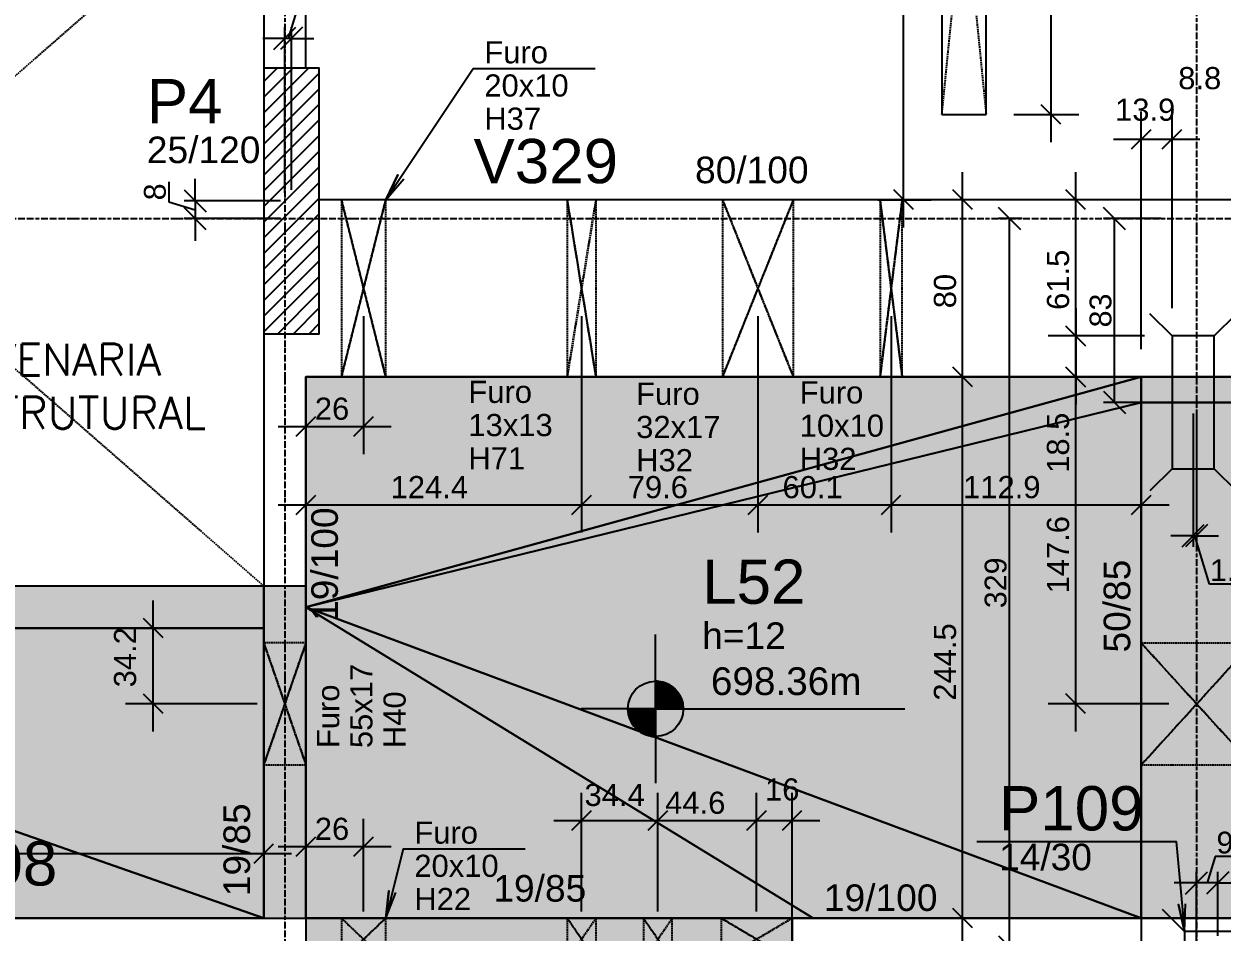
# Model space of a CAD drawing. Extents: x 37185 to 43130, y -8135 to -3930.
# Drawn here: x 39244 to 39785, y -7533 to -7123 of the extents above; entities that cross this region are included whole.
import ezdxf
from ezdxf import colors
from ezdxf.entities.mleader import LeaderData, LeaderLine
from ezdxf.math import Vec2, Vec3

# ---------------------------------------------------------------- set-up
doc = ezdxf.new("R2010")
doc.units = 0
doc.header["$MEASUREMENT"] = 0
doc.linetypes.add('ESTILO_TQS_0001', pattern=[1, 0.7, -0.3])
doc.linetypes.add('ESTILO_TQS_0004', pattern=[1.12, 0.5, -0.2, 0.01, -0.2, 0.01, -0.2])
doc.layers.get('0').update_dxf_attribs({"linetype": 'CONTINUOUS'})
doc.layers.get('Defpoints').update_dxf_attribs({"linetype": 'CONTINUOUS'})
for name, color, linetype in [('37', 4, 'CONTINUOUS'), ('38', 190, 'CONTINUOUS'), ('39', 74, 'CONTINUOUS'), ('41', 190, 'CONTINUOUS'), ('42', 3, 'CONTINUOUS'), ('43', 3, 'CONTINUOUS'), ('44', 3, 'CONTINUOUS'), ('45', 2, 'CONTINUOUS'), ('46', 2, 'CONTINUOUS'), ('47', 2, 'CONTINUOUS'), ('53', 242, 'CONTINUOUS'), ('54', 242, 'CONTINUOUS'), ('55', 12, 'CONTINUOUS'), ('60', 253, 'CONTINUOUS'), ('62', 153, 'CONTINUOUS'), ('70', 160, 'CONTINUOUS'), ('75', 9, 'CONTINUOUS'), ('79', 12, 'CONTINUOUS'), ('80', 6, 'CONTINUOUS'), ('81', 2, 'CONTINUOUS'), ('82', 252, 'CONTINUOUS')]:
    doc.layers.add(name, color=color, linetype=linetype)
doc.styles.add('Arial_2mm 1-50', font='arial.ttf', dxfattribs={"height": 9.835329})
doc.styles.get("Standard").update_dxf_attribs({"font": 'ROMANS.SHX'})
doc.styles.add('TQS_ARIAL', font='arial.ttf')
doc.dimstyles.new('Diagonal 2mm 1-50', dxfattribs={"dimscale": 30.48, "dimtxt": 9.8353, "dimasz": 0.328084, "dimexe": 0.164042, "dimexo": 0.164042, "dimgap": 0.04101, "dimtad": 1, "dimdec": 1, "dimdsep": 46, "dimtxsty": 'Arial_2mm 1-50', "dimblk1": 'OBLIQUE', "dimblk2": 'OBLIQUE', "dimsah": 1, "dimcen": 0.09, "dimadec": 8, "dimazin": 0, "dimtfac": 1, "dimtdec": 8, "dimtmove": 1, "dimatfit": 0, "dimfxl": 1, "dimtvp": 1, "dimtfillclr": 256, "dimtolj": 1, "dimtzin": 0, "dimarcsym": 2})

# ---------------------------------------------------------------- blocks, each defined once
blk = doc.blocks.new('_Oblique')
at = {"color": 0, "linetype": 'ByBlock', "lineweight": -2}
blk.add_line((-0.5, -0.5), (0.5, 0.5), dxfattribs=at)
blk = doc.blocks.new('*D157')
at = {"layer": '55', "color": 0, "linetype": 'Continuous', "lineweight": -2}
for p, q in [((39321.03, -7202.73), (39321.03, -7192.73)), ((39309.13, -7194.19), (39309.13, -7203.17)), ((39309.13, -7203.17), (39321.03, -7206.74)), ((39359.51, -7202.73), (39316.03, -7202.73)), ((39321.03, -7202.73), (39321.03, -7210.74)), ((39359.51, -7210.74), (39316.03, -7210.74)), ((39321.03, -7210.74), (39321.03, -7220.74))]:
    blk.add_line(p, q, dxfattribs=at)
at = {"layer": 'Defpoints', "color": 0, "linetype": 'Continuous'}
for p in [(39364.51, -7202.73), (39321.03, -7210.74), (39364.51, -7210.74)]:
    blk.add_point(p, dxfattribs=at)
at = {"layer": '55', "color": 0, "linetype": 'Continuous', "lineweight": -2, "xscale": 10, "yscale": 10, "zscale": 10}
for p, rotation in [((39321.03, -7202.73), 270), ((39321.03, -7210.74), 90)]:
    blk.add_blockref('_Oblique', p, dxfattribs=dict(at, rotation=rotation))
at = {"layer": '55', "color": 0, "linetype": 'Continuous', "insert": (39302.86, -7198.68), "char_height": 9.835, "attachment_point": 5, "rotation": 90, "style": 'Arial_2mm 1-50'}
blk.add_mtext('\\A1;8', dxfattribs=at)
blk = doc.blocks.new('*D158')
at = {"layer": '55', "color": 0, "linetype": 'Continuous', "lineweight": -2}
for p, q in [((39366.58, -7117.45), (39363.01, -7129.35)), ((39375.52, -7117.45), (39366.58, -7117.45)), ((39361.51, -7199.08), (39361.51, -7124.35)), ((39364.51, -7197.73), (39364.51, -7124.35)), ((39361.51, -7129.35), (39351.51, -7129.35)), ((39364.51, -7129.35), (39361.51, -7129.35)), ((39364.51, -7129.35), (39374.51, -7129.35))]:
    blk.add_line(p, q, dxfattribs=at)
at = {"layer": 'Defpoints', "color": 0, "linetype": 'Continuous'}
for p in [(39361.51, -7129.35), (39364.51, -7202.73), (39361.51, -7204.08)]:
    blk.add_point(p, dxfattribs=at)
at = {"layer": '55', "color": 0, "linetype": 'Continuous', "lineweight": -2, "xscale": 10, "yscale": 10, "zscale": 10}
blk.add_blockref('_Oblique', (39361.51, -7129.35), dxfattribs=at)
at = {"layer": '55', "color": 0, "linetype": 'Continuous', "lineweight": -2, "xscale": 10, "yscale": 10, "zscale": 10, "rotation": 180}
blk.add_blockref('_Oblique', (39364.51, -7129.35), dxfattribs=at)
at = {"layer": '55', "color": 0, "linetype": 'Continuous', "insert": (39371.05, -7111.18), "char_height": 9.835, "attachment_point": 5, "style": 'Arial_2mm 1-50'}
blk.add_mtext('\\A1;3', dxfattribs=at)
blk = doc.blocks.new('*D167')
at = {"layer": '55', "color": 0, "linetype": 'Continuous', "lineweight": -2}
for p, q in [((39781.38, -7498.91), (39777.81, -7510.81)), ((39801.78, -7498.91), (39781.38, -7498.91)), ((39773.01, -7549.21), (39773.01, -7505.81)), ((39782.61, -7534.74), (39782.61, -7505.81)), ((39773.01, -7510.81), (39763.01, -7510.81)), ((39782.61, -7510.81), (39773.01, -7510.81)), ((39782.61, -7510.81), (39792.61, -7510.81))]:
    blk.add_line(p, q, dxfattribs=at)
at = {"layer": 'Defpoints', "color": 0, "linetype": 'Continuous'}
for p in [(39773.01, -7510.81), (39782.61, -7539.74), (39773.01, -7554.21)]:
    blk.add_point(p, dxfattribs=at)
at = {"layer": '55', "color": 0, "linetype": 'Continuous', "lineweight": -2, "xscale": 10, "yscale": 10, "zscale": 10}
blk.add_blockref('_Oblique', (39773.01, -7510.81), dxfattribs=at)
at = {"layer": '55', "color": 0, "linetype": 'Continuous', "lineweight": -2, "xscale": 10, "yscale": 10, "zscale": 10, "rotation": 180}
blk.add_blockref('_Oblique', (39782.61, -7510.81), dxfattribs=at)
at = {"layer": '55', "color": 0, "linetype": 'Continuous', "insert": (39791.58, -7492.64), "char_height": 9.835, "attachment_point": 5, "style": 'Arial_2mm 1-50'}
blk.add_mtext('\\A1;9.6', dxfattribs=at)
blk = doc.blocks.new('*D168')
at = {"layer": '55', "color": 0, "linetype": 'Continuous', "lineweight": -2}
for p, q in [((39694.32, -7210.74), (39683.67, -7210.74)), ((39688.67, -7539.74), (39688.67, -7210.74)), ((39777.61, -7539.74), (39683.67, -7539.74))]:
    blk.add_line(p, q, dxfattribs=at)
at = {"layer": 'Defpoints', "color": 0, "linetype": 'Continuous'}
for p in [(39688.67, -7210.74), (39699.32, -7210.74), (39782.61, -7539.74)]:
    blk.add_point(p, dxfattribs=at)
at = {"layer": '55', "color": 0, "linetype": 'Continuous', "lineweight": -2, "xscale": 10, "yscale": 10, "zscale": 10}
for p, rotation in [((39688.67, -7210.74), 90), ((39688.67, -7539.74), 270)]:
    blk.add_blockref('_Oblique', p, dxfattribs=dict(at, rotation=rotation))
at = {"layer": '55', "color": 0, "linetype": 'Continuous', "insert": (39682.39, -7375.24), "char_height": 9.835, "attachment_point": 5, "rotation": 90, "style": 'Arial_2mm 1-50'}
blk.add_mtext('\\A1;329', dxfattribs=at)
blk = doc.blocks.new('*D176')
at = {"layer": '55', "color": 0, "linetype": 'Continuous', "lineweight": -2}
for p, q in [((39771.51, -7298.74), (39771.51, -7358.96)), ((39773.01, -7298.74), (39773.01, -7358.96)), ((39771.51, -7353.96), (39761.51, -7353.96)), ((39771.51, -7353.96), (39773.01, -7353.96)), ((39778.84, -7375.9), (39772.26, -7353.96)), ((39773.01, -7353.96), (39783.01, -7353.96)), ((39798.4, -7375.9), (39778.84, -7375.9))]:
    blk.add_line(p, q, dxfattribs=at)
at = {"layer": 'Defpoints', "color": 0, "linetype": 'Continuous'}
for p in [(39771.51, -7293.74), (39773.01, -7293.74), (39773.01, -7353.96)]:
    blk.add_point(p, dxfattribs=at)
at = {"layer": '55', "color": 0, "linetype": 'Continuous', "lineweight": -2, "xscale": 10, "yscale": 10, "zscale": 10}
blk.add_blockref('_Oblique', (39771.51, -7353.96), dxfattribs=at)
at = {"layer": '55', "color": 0, "linetype": 'Continuous', "lineweight": -2, "xscale": 10, "yscale": 10, "zscale": 10, "rotation": 180}
blk.add_blockref('_Oblique', (39773.01, -7353.96), dxfattribs=at)
at = {"layer": '55', "color": 0, "linetype": 'Continuous', "insert": (39788.62, -7369.63), "char_height": 9.835, "attachment_point": 5, "style": 'Arial_2mm 1-50'}
blk.add_mtext('\\A1;1.5', dxfattribs=at)
blk = doc.blocks.new('*D177')
at = {"layer": '55', "color": 0, "linetype": 'Continuous', "lineweight": -2}
for p, q in [((39757.01, -7210.74), (39731.03, -7210.74)), ((39736.03, -7293.74), (39736.03, -7210.74)), ((39757.01, -7293.74), (39731.03, -7293.74))]:
    blk.add_line(p, q, dxfattribs=at)
at = {"layer": 'Defpoints', "color": 0, "linetype": 'Continuous'}
for p in [(39736.03, -7210.74), (39762.01, -7210.74), (39762.01, -7293.74)]:
    blk.add_point(p, dxfattribs=at)
at = {"layer": '55', "color": 0, "linetype": 'Continuous', "lineweight": -2, "xscale": 10, "yscale": 10, "zscale": 10}
for p, rotation in [((39736.03, -7210.74), 90), ((39736.03, -7293.74), 270)]:
    blk.add_blockref('_Oblique', p, dxfattribs=dict(at, rotation=rotation))
at = {"layer": '55', "color": 0, "linetype": 'Continuous', "insert": (39729.75, -7252.24), "char_height": 9.835, "attachment_point": 5, "rotation": 90, "style": 'Arial_2mm 1-50'}
blk.add_mtext('\\A1;83', dxfattribs=at)

msp = doc.modelspace()

# ---------------------------------------------------------------- linework, layer by layer
at = {"layer": '37', "linetype": 'Continuous'}
for points in [[(39371.01264, -7142.73176), (39371.01264, -7039.23831)], [(39352.01264, -7048.73831), (39352.01264, -7142.73176)], [(39773.11264, -7202.23831), (39377.01264, -7202.23831)], [(40041.01264, -7202.23831), (39773.11264, -7202.23831)], [(39352.01264, -7262.73176), (39352.01264, -7376.73831)], [(39371.01264, -7386.23831), (39371.01264, -7282.23831)], [(39371.01264, -7282.23831), (39811.92879, -7282.23831)], [(39748.11264, -7282.23831), (39748.11264, -7293.73896)], [(39748.11264, -7293.73896), (39748.11264, -7526.73831)], [(39371.01264, -7376.73831), (38942.51264, -7376.73831)], [(39371.01264, -7526.73831), (39371.01264, -7386.23831)], [(38977.51264, -7395.73831), (39352.01264, -7395.73831)], [(39352.01264, -7395.73831), (39352.01264, -7526.73831)], [(39352.01264, -7526.73831), (39175.01264, -7526.73831)], [(39600.01264, -7526.73831), (39371.01264, -7526.73831)], [(39590.51264, -7526.73831), (39590.51264, -7832.73681)], [(39798.11264, -7526.73831), (39600.01264, -7526.73831)], [(39748.11264, -7526.73831), (39748.11264, -7545.73831)]]:
    msp.add_lwpolyline(points, dxfattribs=at)
at = {"layer": '38', "linetype": 'Continuous'}
for points in [[(39781.01264, -7323.73896), (39781.01264, -7263.73896), (39762.01264, -7263.73896), (39762.01264, -7323.73896), (39781.01264, -7323.73896)], [(39767.61264, -7532.73831), (39767.61264, -7546.73831), (39797.61264, -7546.73831), (39797.61264, -7532.73831), (39767.61264, -7532.73831)]]:
    msp.add_lwpolyline(points, dxfattribs=at)
at = {"layer": '39', "linetype": 'Continuous'}
for p, q in [((39352.01264, -7162.91191), (39372.19284, -7142.73176)), ((39352.01264, -7155.84081), (39365.12174, -7142.73176)), ((39352.01264, -7148.76976), (39358.05069, -7142.73176)), ((39352.01264, -7169.98296), (39377.01264, -7144.98296)), ((39352.01264, -7177.05406), (39377.01264, -7152.05406)), ((39352.01264, -7184.12511), (39377.01264, -7159.12511)), ((39352.01264, -7191.19616), (39377.01264, -7166.19616)), ((39352.01264, -7198.26726), (39377.01264, -7173.26726)), ((39352.01264, -7205.33831), (39377.01264, -7180.33831)), ((39352.01264, -7212.40936), (39377.01264, -7187.40936)), ((39352.01264, -7219.48046), (39377.01264, -7194.48046)), ((39352.01264, -7226.55151), (39377.01264, -7201.55151)), ((39352.01264, -7233.62256), (39377.01264, -7208.62256)), ((39352.01264, -7240.69366), (39377.01264, -7215.69366)), ((39352.01264, -7247.76471), (39377.01264, -7222.76471)), ((39352.01264, -7254.83576), (39377.01264, -7229.83576)), ((39352.01264, -7261.90686), (39377.01264, -7236.90686)), ((39358.25884, -7262.73176), (39377.01264, -7243.97791)), ((39365.32989, -7262.73176), (39377.01264, -7251.04901)), ((39372.40099, -7262.73176), (39377.01264, -7258.12006))]:
    msp.add_line(p, q, dxfattribs=at)
msp.add_lwpolyline([(39352.01264, -7262.73176), (39377.01264, -7262.73176), (39377.01264, -7142.73176), (39352.01264, -7142.73176), (39352.01264, -7262.73176)], dxfattribs=at)
at = {"layer": '41', "linetype": 'Continuous'}
for p, q in [((39762.01264, -7263.73896), (39752.01264, -7253.73896)), ((39781.01264, -7263.73896), (39791.01264, -7253.73896)), ((39762.01264, -7323.73896), (39752.01264, -7333.73896)), ((39781.01264, -7323.73896), (39791.01264, -7333.73896)), ((39767.61264, -7532.73831), (39757.61264, -7522.73831))]:
    msp.add_line(p, q, dxfattribs=at)
at = {"layer": '53', "linetype": 'ESTILO_TQS_0001'}
for points in [[(39397.02099, -7242.23831), (39387.02099, -7282.23831), (39407.02099, -7282.23831), (39397.02099, -7242.23831), (39407.02099, -7282.23831), (39407.02099, -7202.23831), (39397.02099, -7242.23831), (39407.02099, -7202.23831), (39387.02099, -7202.23831), (39397.02099, -7242.23831), (39387.02099, -7202.23831), (39387.02099, -7282.23831), (39397.02099, -7242.23831)], [(39495.45199, -7242.23831), (39488.95199, -7282.23831), (39501.95199, -7282.23831), (39495.45199, -7242.23831), (39501.95199, -7282.23831), (39501.95199, -7202.23831), (39495.45199, -7242.23831), (39501.95199, -7202.23831), (39488.95199, -7202.23831), (39495.45199, -7242.23831), (39488.95199, -7202.23831), (39488.95199, -7282.23831), (39495.45199, -7242.23831)], [(39575.06179, -7242.23831), (39559.06179, -7282.23831), (39591.06179, -7282.23831), (39575.06179, -7242.23831), (39591.06179, -7282.23831), (39591.06179, -7202.23831), (39575.06179, -7242.23831), (39591.06179, -7202.23831), (39559.06179, -7202.23831), (39575.06179, -7242.23831), (39559.06179, -7202.23831), (39559.06179, -7282.23831), (39575.06179, -7242.23831)], [(39635.19939, -7242.23831), (39630.19939, -7282.23831), (39640.19939, -7282.23831), (39635.19939, -7242.23831), (39640.19939, -7282.23831), (39640.19939, -7202.23831), (39635.19939, -7242.23831), (39640.19939, -7202.23831), (39630.19939, -7202.23831), (39635.19939, -7242.23831), (39630.19939, -7202.23831), (39630.19939, -7282.23831), (39635.19939, -7242.23831)], [(39361.51264, -7429.90501), (39371.01264, -7457.40501), (39371.01264, -7402.40501), (39361.51264, -7429.90501), (39371.01264, -7402.40501), (39352.01264, -7402.40501), (39361.51264, -7429.90501), (39352.01264, -7402.40501), (39352.01264, -7457.40501), (39361.51264, -7429.90501), (39352.01264, -7457.40501), (39371.01264, -7457.40501), (39361.51264, -7429.90501)], [(39773.11264, -7429.97621), (39798.11264, -7457.47621), (39798.11264, -7402.47621), (39773.11264, -7429.97621), (39798.11264, -7402.47621), (39748.11264, -7402.47621), (39773.11264, -7429.97621), (39748.11264, -7402.47621), (39748.11264, -7457.47621), (39773.11264, -7429.97621), (39748.11264, -7457.47621), (39798.11264, -7457.47621), (39773.11264, -7429.97621)], [(39397.01264, -7536.23831), (39387.01264, -7545.73831), (39407.01264, -7545.73831), (39397.01264, -7536.23831), (39407.01264, -7545.73831), (39407.01264, -7526.73831), (39397.01264, -7536.23831), (39407.01264, -7526.73831), (39387.01264, -7526.73831), (39397.01264, -7536.23831), (39387.01264, -7526.73831), (39387.01264, -7545.73831), (39397.01264, -7536.23831)], [(39495.45199, -7536.23831), (39488.95199, -7545.73831), (39501.95199, -7545.73831), (39495.45199, -7536.23831), (39501.95199, -7545.73831), (39501.95199, -7526.73831), (39495.45199, -7536.23831), (39501.95199, -7526.73831), (39488.95199, -7526.73831), (39495.45199, -7536.23831), (39488.95199, -7526.73831), (39488.95199, -7545.73831), (39495.45199, -7536.23831)], [(39529.87589, -7536.23831), (39523.37589, -7545.73831), (39536.37589, -7545.73831), (39529.87589, -7536.23831), (39536.37589, -7545.73831), (39536.37589, -7526.73831), (39529.87589, -7536.23831), (39536.37589, -7526.73831), (39523.37589, -7526.73831), (39529.87589, -7536.23831), (39523.37589, -7526.73831), (39523.37589, -7545.73831), (39529.87589, -7536.23831)], [(39574.46334, -7536.23831), (39558.46334, -7545.73831), (39590.46334, -7545.73831), (39574.46334, -7536.23831), (39590.46334, -7545.73831), (39590.46334, -7526.73831), (39574.46334, -7536.23831), (39590.46334, -7526.73831), (39558.46334, -7526.73831), (39574.46334, -7536.23831), (39558.46334, -7526.73831), (39558.46334, -7545.73831), (39574.46334, -7536.23831)]]:
    msp.add_lwpolyline(points, dxfattribs=at)
at = {"layer": '55', "linetype": 'Continuous'}
for p, q in [((39528.82349, -7432.17626), (39528.82349, -7398.61766)), ((39528.82349, -7419.67626), (39528.82349, -7444.67626)), ((39528.82349, -7420.28356), (39532.65614, -7420.28356)), ((39528.82349, -7421.07641), (39534.55769, -7421.07641)), ((39528.82349, -7421.86926), (39535.88859, -7421.86926)), ((39528.82349, -7422.66216), (39536.93099, -7422.66216)), ((39528.82349, -7423.45491), (39537.77229, -7423.45491)), ((39528.82349, -7424.24776), (39538.47849, -7424.24776)), ((39528.82349, -7425.04066), (39539.08669, -7425.04066)), ((39528.82349, -7425.83351), (39539.59469, -7425.83351)), ((39528.82349, -7426.62636), (39540.02384, -7426.62636)), ((39528.82349, -7427.41921), (39540.38289, -7427.41921)), ((39528.82349, -7428.21206), (39540.67819, -7428.21206)), ((39528.82349, -7429.00486), (39540.91449, -7429.00486)), ((39528.82349, -7429.79771), (39541.09504, -7429.79771)), ((39528.82349, -7430.59056), (39541.22249, -7430.59056)), ((39528.82349, -7432.17626), (39495.26489, -7432.17626)), ((39528.82344, -7432.96906), (39516.32344, -7432.96906)), ((39516.32349, -7432.17626), (39541.32349, -7432.17626)), ((39528.82344, -7433.76191), (39516.42439, -7433.76191)), ((39528.82344, -7434.55476), (39516.55179, -7434.55476)), ((39528.82344, -7435.34756), (39516.73239, -7435.34756)), ((39528.82344, -7436.14041), (39516.96869, -7436.14041)), ((39528.82349, -7431.38341), (39541.29764, -7431.38341)), ((39528.82349, -7432.17626), (39641.32349, -7432.17626)), ((39528.82349, -7432.17626), (39528.82349, -7465.73481)), ((39528.82344, -7436.93326), (39517.26399, -7436.93326)), ((39528.82344, -7437.72606), (39517.62304, -7437.72606)), ((39528.82344, -7438.51891), (39518.05219, -7438.51891)), ((39528.82344, -7439.31176), (39518.56024, -7439.31176)), ((39528.82344, -7440.10461), (39519.15959, -7440.10461)), ((39528.82344, -7440.89741), (39519.86854, -7440.89741)), ((39528.82344, -7441.69036), (39520.71589, -7441.69036)), ((39528.82344, -7442.48316), (39521.75114, -7442.48316)), ((39528.82344, -7443.27601), (39523.07494, -7443.27601)), ((39528.82344, -7444.06886), (39524.97434, -7444.06886))]:
    msp.add_line(p, q, dxfattribs=at)
msp.add_circle((39528.82349, -7432.17626), 12.5, dxfattribs=at)
at = {"layer": '60', "linetype": 'Continuous'}
for points in [[(39371.01264, -7386.23831), (39748.11264, -7293.73896), (39748.11264, -7282.23831), (39371.01264, -7386.23831)], [(39371.01264, -7386.23831), (39748.11264, -7282.23831), (39371.01264, -7282.23831), (39371.01264, -7386.23831)], [(39371.01264, -7386.23831), (39371.01264, -7282.23831), (39371.01264, -7386.23831)], [(39798.11264, -7293.73896), (39798.11264, -7282.23831), (39748.11264, -7282.23831), (39748.11264, -7293.73896), (39798.11264, -7293.73896)], [(39371.01264, -7386.23831), (39748.11264, -7526.73831), (39748.11264, -7293.73896), (39371.01264, -7386.23831)], [(39798.11264, -7526.73831), (39798.11264, -7293.73896), (39748.11264, -7293.73896), (39748.11264, -7526.73831), (39798.11264, -7526.73831)], [(38977.51264, -7395.73831), (39352.01264, -7395.73831), (39352.01264, -7376.73831), (38977.51264, -7376.73831), (38977.51264, -7395.73831)], [(39371.01264, -7526.73831), (39371.01264, -7376.73831), (39352.01264, -7376.73831), (39352.01264, -7526.73831), (39371.01264, -7526.73831)], [(39371.01264, -7386.23831), (39371.01264, -7526.73831), (39600.01264, -7526.73831), (39371.01264, -7386.23831)], [(39371.01264, -7386.23831), (39600.01264, -7526.73831), (39748.11264, -7526.73831), (39371.01264, -7386.23831)], [(39371.01264, -7545.73831), (39590.51264, -7545.73831), (39590.51264, -7526.73831), (39371.01264, -7526.73831), (39371.01264, -7545.73831)]]:
    msp.add_lwpolyline(points, dxfattribs=at)
for points in [[(39371.01264, -7386.23831), (39748.11264, -7293.73896), (39748.11264, -7282.23831)], [(39371.01264, -7386.23831), (39748.11264, -7282.23831), (39371.01264, -7386.23831)], [(39371.01264, -7386.23831), (39748.11264, -7282.23831), (39371.01264, -7282.23831)], [(39371.01264, -7386.23831), (39371.01264, -7282.23831), (39371.01264, -7386.23831)], [(39798.11264, -7293.73896), (39798.11264, -7282.23831), (39748.11264, -7282.23831)], [(39798.11264, -7293.73896), (39748.11264, -7282.23831), (39748.11264, -7293.73896)], [(39371.01264, -7386.23831), (39748.11264, -7526.73831), (39748.11264, -7293.73896)], [(39371.01264, -7386.23831), (39748.11264, -7293.73896), (39371.01264, -7386.23831)], [(39798.11264, -7526.73831), (39798.11264, -7293.73896), (39748.11264, -7293.73896)], [(39798.11264, -7526.73831), (39748.11264, -7293.73896), (39748.11264, -7526.73831)], [(39798.11264, -7293.73896), (39748.11264, -7293.73896), (39798.11264, -7293.73896)], [(38977.51264, -7395.73831), (39352.01264, -7395.73831), (39352.01264, -7376.73831)], [(38977.51264, -7395.73831), (39352.01264, -7376.73831), (38977.51264, -7376.73831)], [(39371.01264, -7526.73831), (39371.01264, -7376.73831), (39352.01264, -7376.73831)], [(39371.01264, -7526.73831), (39352.01264, -7376.73831), (39352.01264, -7526.73831)], [(39371.01264, -7386.23831), (39371.01264, -7526.73831), (39600.01264, -7526.73831)], [(39371.01264, -7386.23831), (39600.01264, -7526.73831), (39371.01264, -7386.23831)], [(39371.01264, -7386.23831), (39600.01264, -7526.73831), (39748.11264, -7526.73831)], [(39371.01264, -7386.23831), (39748.11264, -7526.73831), (39371.01264, -7386.23831)], [(39371.01264, -7526.73831), (39352.01264, -7526.73831), (39371.01264, -7526.73831)], [(39371.01264, -7545.73831), (39590.51264, -7545.73831), (39590.51264, -7526.73831)], [(39371.01264, -7545.73831), (39590.51264, -7526.73831), (39371.01264, -7526.73831)], [(39371.01264, -7545.73831), (39371.01264, -7526.73831), (39371.01264, -7545.73831)], [(39798.11264, -7526.73831), (39748.11264, -7526.73831), (39798.11264, -7526.73831)]]:
    msp.add_solid(points, dxfattribs=at)
at = {"layer": '62', "linetype": 'Continuous'}
for points in [[(38977.51264, -7395.73831), (39175.01264, -7526.73831), (39352.01264, -7526.73831), (38977.51264, -7395.73831)], [(38977.51264, -7395.73831), (39352.01264, -7526.73831), (39352.01264, -7395.73831), (38977.51264, -7395.73831)], [(38977.51264, -7395.73831), (39352.01264, -7395.73831), (38977.51264, -7395.73831)]]:
    msp.add_lwpolyline(points, dxfattribs=at)
for points in [[(38977.51264, -7395.73831), (39175.01264, -7526.73831), (39352.01264, -7526.73831)], [(38977.51264, -7395.73831), (39352.01264, -7526.73831), (38977.51264, -7395.73831)], [(38977.51264, -7395.73831), (39352.01264, -7526.73831), (39352.01264, -7395.73831)], [(38977.51264, -7395.73831), (39352.01264, -7395.73831), (38977.51264, -7395.73831)]]:
    msp.add_solid(points, dxfattribs=at)
at = {"layer": '70', "linetype": 'ESTILO_TQS_0004'}
for p, q in [((39361.51264, -4162.63791), (39361.51264, -8062.34486)), ((39773.01264, -4162.63791), (39773.01264, -8062.34486)), ((37414.54729, -7210.73831), (40631.05859, -7210.73831))]:
    msp.add_line(p, q, dxfattribs=at)
at = {"layer": '75', "linetype": 'Continuous'}
for p, q in [((39640.81859, -7214.73831), (39640.81859, -6951.23896)), ((39707.37959, -7176.23891), (39707.37959, -6951.23896)), ((39711.79899, -7168.15836), (39702.96014, -7159.31951)), ((39678.07944, -7163.73891), (39678.07944, -7163.73891)), ((39690.57944, -7163.73891), (39719.87959, -7163.73891)), ((39748.11264, -7269.73831), (39748.11264, -7162.36481)), ((39762.01264, -7251.23896), (39762.01264, -7162.36481)), ((39743.69324, -7179.28426), (39752.53209, -7170.44541)), ((39757.59324, -7179.28426), (39766.43209, -7170.44541)), ((39735.61264, -7174.86481), (39774.51264, -7174.86481)), ((39667.46329, -7294.73831), (39667.46329, -7189.73831)), ((39718.49624, -7276.23896), (39718.49624, -7189.73831)), ((39645.23799, -7206.65776), (39636.39919, -7197.81891)), ((39671.88274, -7206.65776), (39663.04389, -7197.81891)), ((39722.91564, -7206.65776), (39714.07684, -7197.81891)), ((39616.64799, -7202.23831), (39616.64799, -7202.23831)), ((39629.14799, -7202.23831), (39653.31859, -7202.23831)), ((39664.24359, -7202.23831), (39654.96329, -7202.23831)), ((39676.74359, -7202.23831), (39676.74359, -7202.23831)), ((39723.76749, -7202.23831), (39705.99624, -7202.23831)), ((39736.26749, -7202.23831), (39736.26749, -7202.23831)), ((39397.02099, -7242.23831), (39397.02099, -7242.23831)), ((39495.45199, -7242.23831), (39495.45199, -7242.23831)), ((39495.45199, -7242.23831), (39495.45199, -7242.23831)), ((39575.06179, -7242.23831), (39575.06179, -7242.23831)), ((39575.06179, -7242.23831), (39575.06179, -7242.23831)), ((39635.19939, -7242.23831), (39635.19939, -7242.23831)), ((39635.19939, -7242.23831), (39635.19939, -7242.23831)), ((39718.49624, -7251.23896), (39718.49624, -7294.73831)), ((39397.02099, -7254.73831), (39397.02099, -7317.10036)), ((39495.45199, -7254.73831), (39495.45199, -7352.52791)), ((39495.45199, -7254.73831), (39495.45199, -7352.52791)), ((39575.06179, -7254.73831), (39575.06179, -7352.52791)), ((39575.06179, -7254.73831), (39575.06179, -7352.52791)), ((39635.19939, -7254.73831), (39635.19939, -7352.52791)), ((39635.19939, -7254.73831), (39635.19939, -7352.52791)), ((39722.91564, -7268.15836), (39714.07684, -7259.31951)), ((39714.07684, -7259.31951), (39722.91564, -7268.15836)), ((39749.51264, -7263.73896), (39705.99624, -7263.73896)), ((39749.51264, -7263.73896), (39705.99624, -7263.73896)), ((39762.01264, -7263.73896), (39762.01264, -7263.73896)), ((39762.01264, -7263.73896), (39762.01264, -7263.73896)), ((39762.01264, -7263.73896), (39762.01264, -7263.73896)), ((39667.46329, -7539.23831), (39667.46329, -7269.73831)), ((39718.49624, -7442.36621), (39718.49624, -7269.73831)), ((39671.88274, -7286.65776), (39663.04389, -7277.81891)), ((39671.88274, -7286.65776), (39663.04389, -7277.81891)), ((39714.07684, -7277.81891), (39722.91564, -7286.65776)), ((39722.91564, -7286.65776), (39714.07684, -7277.81891)), ((39665.60529, -7282.23831), (39654.96329, -7282.23831)), ((39665.60529, -7282.23831), (39654.96329, -7282.23831)), ((39678.10529, -7282.23831), (39678.10529, -7282.23831)), ((39678.10529, -7282.23831), (39678.10529, -7282.23831)), ((39735.61264, -7282.23831), (39705.99624, -7282.23831)), ((39723.11264, -7282.23831), (39705.99624, -7282.23831)), ((39735.61264, -7282.23831), (39735.61264, -7282.23831)), ((39748.11264, -7282.23831), (39748.11264, -7282.23831)), ((39748.11264, -7282.23831), (39748.11264, -7282.23831)), ((39371.01264, -7294.37571), (39371.01264, -7294.37571)), ((39366.59324, -7309.01981), (39375.43209, -7300.18096)), ((39392.60159, -7309.01981), (39401.44039, -7300.18096)), ((39358.51264, -7304.60036), (39409.52099, -7304.60036)), ((39371.01264, -7306.87571), (39371.01264, -7317.10036)), ((39371.01264, -7317.10036), (39371.01264, -7317.10036)), ((39748.11264, -7333.74601), (39748.11264, -7327.52791)), ((39371.01264, -7329.60036), (39371.01264, -7352.52791)), ((39366.59324, -7344.44736), (39375.43209, -7335.60851)), ((39491.03254, -7344.44736), (39499.87139, -7335.60851)), ((39491.03254, -7344.44736), (39499.87139, -7335.60851)), ((39570.64239, -7344.44736), (39579.48124, -7335.60851)), ((39570.64239, -7344.44736), (39579.48124, -7335.60851)), ((39630.77994, -7344.44736), (39639.61879, -7335.60851)), ((39630.77994, -7344.44736), (39639.61879, -7335.60851)), ((39743.69324, -7344.44736), (39752.53209, -7335.60851)), ((39358.51264, -7340.02791), (39507.95199, -7340.02791)), ((39482.95199, -7340.02791), (39587.56179, -7340.02791)), ((39562.56179, -7340.02791), (39647.69939, -7340.02791)), ((39622.69939, -7340.02791), (39760.61264, -7340.02791)), ((39748.11264, -7346.24601), (39748.11264, -7346.24601)), ((39302.06089, -7442.40501), (39302.06089, -7383.23831)), ((39306.48034, -7400.15776), (39297.64149, -7391.31891)), ((39315.36904, -7395.73831), (39289.56089, -7395.73831)), ((39327.86904, -7395.73831), (39327.86904, -7395.73831)), ((39306.48034, -7434.32441), (39297.64149, -7425.48561)), ((39722.91564, -7434.28561), (39714.07684, -7425.44681)), ((39349.01264, -7429.90501), (39289.56089, -7429.90501)), ((39361.51264, -7429.90501), (39361.51264, -7429.90501)), ((39760.51264, -7429.86621), (39705.99624, -7429.86621)), ((39773.01264, -7429.86621), (39773.01264, -7429.86621)), ((39495.45199, -7523.73831), (39495.45199, -7470.07761)), ((39529.87589, -7523.73831), (39529.87589, -7470.07761)), ((39529.87589, -7523.73831), (39529.87589, -7470.07761)), ((39574.46334, -7523.73831), (39574.46334, -7470.07761)), ((39574.46334, -7523.73831), (39574.46334, -7470.07761)), ((39590.51264, -7542.98691), (39590.51264, -7470.07761)), ((39491.03254, -7486.99706), (39499.87139, -7478.15821)), ((39525.45649, -7486.99706), (39534.29534, -7478.15821)), ((39525.45649, -7486.99706), (39534.29534, -7478.15821)), ((39570.04394, -7486.99706), (39578.88279, -7478.15821)), ((39570.04394, -7486.99706), (39578.88279, -7478.15821)), ((39586.09324, -7486.99706), (39594.93209, -7478.15821)), ((39352.01264, -7479.93531), (39352.01264, -7479.93531)), ((39371.01264, -7501.49546), (39371.01264, -7481.86006)), ((39397.01264, -7523.73831), (39397.01264, -7481.86006)), ((39482.95199, -7482.57761), (39542.37589, -7482.57761)), ((39517.37589, -7482.57761), (39586.96334, -7482.57761)), ((39561.96334, -7482.57761), (39603.01264, -7482.57761)), ((39366.59324, -7498.77946), (39375.43209, -7489.94066)), ((39392.59324, -7498.77946), (39401.43209, -7489.94066)), ((39347.59324, -7501.91851), (39356.43209, -7493.07971)), ((39352.01264, -7492.43531), (39352.01264, -7509.99911)), ((39358.51264, -7494.36006), (39409.51264, -7494.36006)), ((38965.01264, -7497.49911), (39364.51264, -7497.49911)), ((39371.01264, -7513.99546), (39371.01264, -7513.99546)), ((39667.46329, -7558.23831), (39667.46329, -7514.23831)), ((39671.88274, -7531.15776), (39663.04389, -7522.31891)), ((39671.88274, -7531.15776), (39663.04389, -7522.31891)), ((39664.84049, -7526.73831), (39664.84049, -7526.73831)), ((39664.84049, -7526.73831), (39664.84049, -7526.73831)), ((39677.34049, -7526.73831), (39679.96329, -7526.73831)), ((39677.34049, -7526.73831), (39679.96329, -7526.73831))]:
    msp.add_line(p, q, dxfattribs=at)
for points in [[(39501.53184, -7143.11431), (39446.53184, -7143.11431), (39407.02099, -7202.23831), (39412.55029, -7191.02776), (39407.02099, -7202.23831), (39415.26339, -7192.84086)], [(39469.93034, -7495.56891), (39414.93034, -7495.56891), (39407.01264, -7526.73831), (39408.48249, -7514.32506), (39407.01264, -7526.73831), (39411.64519, -7515.12846)], [(39673.87934, -7492.08291), (39763.87934, -7492.08291), (39767.61264, -7532.73831), (39764.85464, -7520.54641), (39767.61264, -7532.73831), (39768.10414, -7520.24801)]]:
    msp.add_lwpolyline(points, dxfattribs=at)
at = {"layer": '79', "linetype": 'Continuous'}
for points in [[(39528.82349, -7419.67626), (39528.82349, -7432.17626), (39541.32349, -7432.17626), (39541.31519, -7431.72076), (39541.26144, -7430.93241), (39541.15694, -7430.14281), (39540.99324, -7429.32201), (39540.79664, -7428.58546), (39540.51834, -7427.76261), (39540.18279, -7426.95936), (39539.80384, -7426.20286), (39539.32969, -7425.40356), (39538.75249, -7424.58251), (39538.05244, -7423.74556), (39537.46049, -7423.14006), (39536.66884, -7422.44481), (39536.12749, -7422.03221), (39535.54244, -7421.63556), (39534.83599, -7421.21726), (39534.13069, -7420.85886), (39533.04909, -7420.41216), (39532.05954, -7420.10236), (39531.26814, -7419.91761), (39530.30294, -7419.76411), (39529.52314, -7419.69581), (39528.82349, -7419.67626)], [(39528.82349, -7444.67626), (39528.82349, -7432.17626), (39516.32349, -7432.17626), (39516.33179, -7432.63171), (39516.38549, -7433.42006), (39516.48999, -7434.20966), (39516.65369, -7435.03046), (39516.85029, -7435.76701), (39517.12859, -7436.58986), (39517.46414, -7437.39311), (39517.84309, -7438.14961), (39518.31724, -7438.94891), (39518.89444, -7439.76996), (39519.59449, -7440.60691), (39520.18644, -7441.21241), (39520.97809, -7441.90766), (39521.51944, -7442.32026), (39522.10449, -7442.71691), (39522.81094, -7443.13521), (39523.51624, -7443.49366), (39524.59784, -7443.94031), (39525.58739, -7444.25011), (39526.37879, -7444.43486), (39527.34399, -7444.58836), (39528.12379, -7444.65666), (39528.82349, -7444.67626)]]:
    msp.add_lwpolyline(points, dxfattribs=at)
at = {"layer": '80', "linetype": 'Continuous'}
for p, q in [((39658.07944, -6963.73896), (39658.07944, -7163.73891)), ((39678.07944, -7163.73891), (39678.07944, -6961.23891)), ((39658.07944, -7163.73891), (39678.07944, -7163.73891))]:
    msp.add_line(p, q, dxfattribs=at)
at = {"layer": '81', "linetype": 'ESTILO_TQS_0001'}
for p, q in [((39658.07944, -7163.73891), (39678.07944, -6963.73896)), ((39658.07944, -6963.73896), (39678.07944, -7163.73891)), ((38977.51264, -7375.42781), (39351.44149, -7048.73736)), ((39062.01264, -7123.37396), (39352.01264, -7376.73831))]:
    msp.add_line(p, q, dxfattribs=at)
at = {"layer": '82', "linetype": 'Continuous'}
for p, q in [((39364.51264, -7202.73176), (39364.51264, -7202.73176)), ((39771.51264, -7293.73896), (39771.51264, -7293.73896))]:
    msp.add_line(p, q, dxfattribs=at)

# ---------------------------------------------------------------- texts
at = {"layer": '42', "linetype": 'Continuous', "style": 'TQS_ARIAL'}
msp.add_text('V329', height=20, dxfattribs=at).set_placement((39446.65549, -7194.75616))
at = {"layer": '43', "linetype": 'Continuous', "style": 'TQS_ARIAL'}
for s, p in [('P4', (39299.18774, -7167.67601)), ('P109', (39683.87934, -7487.08291)), ('P108', (39193.51799, -7511.97861))]:
    msp.add_text(s, height=20, dxfattribs=at).set_placement(p)
at = {"layer": '44', "linetype": 'Continuous', "style": 'TQS_ARIAL'}
msp.add_text('L52', height=20, dxfattribs=at).set_placement((39549.86074, -7384.72701))
at = {"layer": '45', "linetype": 'Continuous', "style": 'TQS_ARIAL'}
for s, p in [('80/100', (39546.65549, -7194.75616)), ('19/85', (39455.60384, -7519.23986)), ('19/100', (39604.82904, -7523.46591))]:
    msp.add_text(s, height=12, dxfattribs=at).set_placement(p)
for s, p in [('19/100', (39385.42184, -7392.45176)), ('50/85', (39743.11264, -7406.73831)), ('19/85', (39345.77604, -7516.80581))]:
    msp.add_text(s, height=12, rotation=90, dxfattribs=at).set_placement(p)
at = {"layer": '46', "linetype": 'Continuous', "style": 'TQS_ARIAL'}
for s, p in [('25/120', (39299.18774, -7185.67601)), ('14/30', (39683.87934, -7505.08291))]:
    msp.add_text(s, height=12, dxfattribs=at).set_placement(p)
at = {"layer": '47', "linetype": 'Continuous', "style": 'TQS_ARIAL'}
msp.add_text('h=12', height=12, dxfattribs=at).set_placement((39549.86074, -7405.12701))
at = {"layer": '54', "linetype": 'Continuous', "style": 'TQS_ARIAL'}
for s, p in [('Furo', (39451.53184, -7140.61431)), ('20x10', (39451.53184, -7155.61431)), ('H37', (39451.53184, -7170.61431)), ('Furo', (39444.33449, -7293.98571)), ('Furo', (39520.07364, -7294.85871)), ('Furo', (39593.89699, -7294.25851)), ('13x13', (39444.33449, -7308.98571)), ('32x17', (39520.07364, -7309.85871)), ('10x10', (39593.89699, -7309.25851)), ('H71', (39444.33449, -7323.98571)), ('H32', (39520.07364, -7324.85871)), ('H32', (39593.89699, -7324.25851)), ('Furo', (39419.93034, -7493.06891)), ('20x10', (39419.93034, -7508.06891)), ('H22', (39419.93034, -7523.06891))]:
    msp.add_text(s, height=10, dxfattribs=at).set_placement(p)
for s, p in [('55x17', (39401.01264, -7449.90501)), ('Furo', (39386.01264, -7449.90501)), ('H40', (39416.01264, -7449.90501))]:
    msp.add_text(s, height=10, rotation=90, dxfattribs=at).set_placement(p)
at = {"layer": '55', "linetype": 'Continuous', "style": 'TQS_ARIAL'}
msp.add_text('698.36m', height=12.5, dxfattribs=at).set_placement((39553.82349, -7425.92626))
at = {"layer": '75', "linetype": 'Continuous', "style": 'TQS_ARIAL'}
for s, p in [('8.8', (39764.77934, -7152.28666)), ('13.9', (39736.27224, -7166.55761)), ('26', (39375.01684, -7301.60036)), ('124.4', (39409.23229, -7337.02791)), ('79.6', (39516.25689, -7337.02791)), ('60.1', (39586.13059, -7337.02791)), ('112.9', (39667.65599, -7337.02791)), ('16', (39578.22584, -7473.58411)), ('34.4', (39496.75969, -7476.04286)), ('44.6', (39533.16964, -7479.57761)), ('26', (39375.01264, -7491.36006))]:
    msp.add_text(s, height=10, dxfattribs=at).set_placement(p)
for s, p in [('61.5', (39715.49624, -7251.98866)), ('80', (39664.46329, -7251.23831)), ('18.5', (39715.49624, -7325.57166)), ('147.6', (39715.49624, -7380.05226)), ('34.2', (39294.332, -7422.46408)), ('244.5', (39664.46329, -7428.48831))]:
    msp.add_text(s, height=10, rotation=90, dxfattribs=at).set_placement(p)

# ---------------------------------------------------------------- dimensions: what is measured, and where the dimension line sits
at = {"layer": '55', "linetype": 'Continuous'}
for base, p1, p2, picture, middle in [((39361.51264, -7129.35224), (39364.51264, -7202.73176), (39361.51264, -7204.08308), '*D158', (39367.83264, -7111.17722)), ((39773.01264, -7353.96342), (39771.51264, -7293.73896), (39773.01264, -7293.73896), '*D176', (39780.09463, -7369.63173)), ((39773.01264, -7510.8057), (39782.61264, -7539.73831), (39773.01264, -7554.21154), '*D167', (39782.63163, -7492.63739))]:
    dim = msp.add_linear_dim(base=base, p1=p1, p2=p2, dimstyle='Diagonal 2mm 1-50', override={"dimpost": '<>'}, dxfattribs=at)
    dim.commit()
    dim.dimension.update_dxf_attribs({"geometry": picture, "text_midpoint": middle})
for base, p1, p2, picture, middle in [((39321.03099, -7210.73831), (39364.51264, -7202.73176), (39364.51264, -7210.73831), '*D157', (39302.86268, -7201.91603)), ((39688.66956, -7210.73831), (39782.61264, -7539.73831), (39699.31819, -7210.73831), '*D168', (39682.39456, -7375.23831)), ((39736.02656, -7210.73831), (39762.01264, -7293.73896), (39762.01264, -7210.73831), '*D177', (39729.75155, -7252.23863))]:
    dim = msp.add_linear_dim(base=base, p1=p1, p2=p2, angle=90, dimstyle='Diagonal 2mm 1-50', override={"dimpost": '<>'}, dxfattribs=at)
    dim.commit()
    dim.dimension.update_dxf_attribs({"geometry": picture, "text_midpoint": middle})

# ---------------------------------------------------------------- leaders
at = {"layer": '55', "color": 12, "linetype": 'Continuous'}
ml = msp.add_multileader_mtext('Standard', dxfattribs=at)
ml.set_content('ALVENARIA\\PESTRUTURAL', color=12)
ml.set_leader_properties()
ml.build(insert=Vec2(0, 0))
ml.multileader.update_dxf_attribs({"text_right_attachment_type": 6, "dogleg_length": 0.36, "arrow_head_size": 14.4})
ctx = ml.context
ctx.base_point, ctx.char_height, ctx.arrow_head_size, ctx.landing_gap_size, ctx.plane_origin = Vec3(39200.30409, -7275.90838), 14.4, 14.4, 7.2, Vec3(39218.70486, -7132.0764)
ctx.right_attachment = 6
notes = []
notes.append((ctx, [(0, (1, 1, 0), (39171.50409, -7275.90838), (1, 0), 28.8, [(0, [(39152.51264, -7254.92026)], 256, [])])]))
ctx.mtext.insert = Vec3(39207.50409, -7267.26838)
for ctx, leaders in notes:
    for number, flags, end, landing, length, lines in leaders:
        leader = LeaderData()
        leader.index, (leader.has_last_leader_line, leader.has_dogleg_vector, leader.attachment_direction) = number, flags
        leader.last_leader_point, leader.dogleg_vector, leader.dogleg_length = Vec3(end), Vec3(landing), length
        for number, points, colour, breaks in lines:
            line = LeaderLine()
            line.index, line.vertices, line.color, line.breaks = number, Vec3.list(points), colors.encode_raw_color(colour), breaks
            leader.lines.append(line)
        ctx.leaders.append(leader)

doc.saveas('drawing.dxf')
